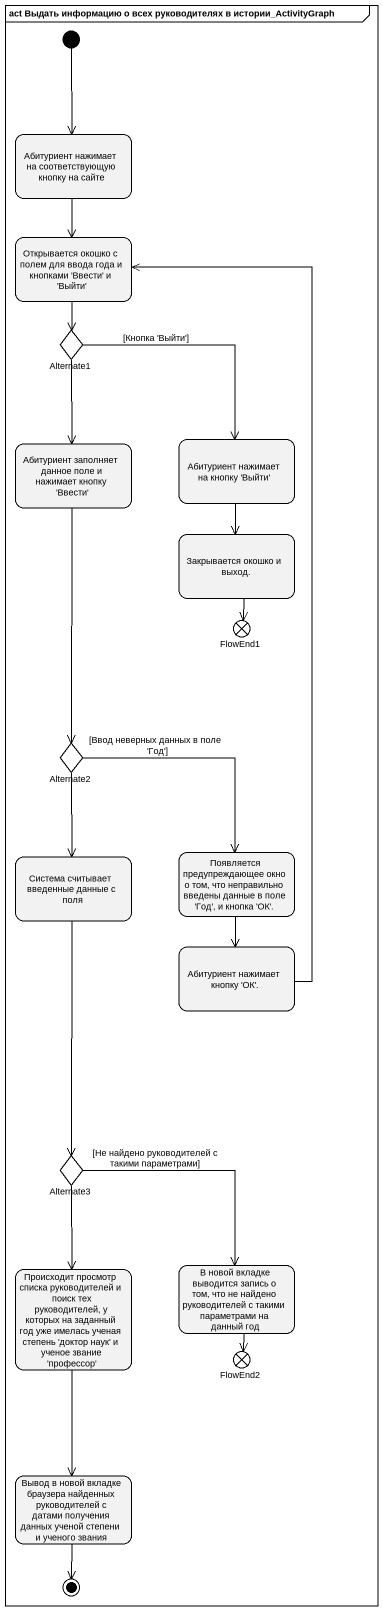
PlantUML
@startuml
mainframe act Выдать информацию о всех руководителях в истории_ActivityGraph
hide empty description
state "Абитуриент нажимает на соответствующую кнопку на сайте" as Абитуриент_нажимает_на
state "Открывается окошко с полем для ввода года и кнопками 'Ввести' и 'Выйти'" as Открывается_окошко_с_полем
state Alternate1 <<choice>>
state "Абитуриент заполняет данное поле и нажимает кнопку 'Ввести'" as Абитуриент_заполняет_данное
state "Абитуриент нажимает на кнопку 'Выйти'" as Абитуриент_нажимает_на_2
state "Закрывается окошко и выход." as Закрывается_окошко_и_выход
state FlowEnd1 <<end>>
state Alternate2 <<choice>>
state "Появляется предупреждающее окно о том, что неправильно введены данные в поле 'Год', и кнопка 'ОК'." as Появляется_предупреждающее
state "Система считывает введенные данные с поля" as Система_считывает_введенные
state "Абитуриент нажимает кнопку 'ОК'." as Абитуриент_нажимает_кнопку
state Alternate3 <<choice>>
state "Происходит просмотр списка руководителей и поиск тех руководителей, у которых на заданный год уже имелась ученая степень 'доктор наук' и ученое звание 'профессор'" as Происходит_просмотр_списка
state "В новой вкладке выводится запись о том, что не найдено руководителей с такими параметрами на данный год" as В_новой_вкладке_выводится
state FlowEnd2 <<end>>
state "Вывод в новой вкладке браузера найденных руководителей с датами получения данных ученой степени и ученого звания" as Вывод_в_новой_вкладке
[*] --> Абитуриент_нажимает_на
Абитуриент_нажимает_на --> Открывается_окошко_с_полем
Открывается_окошко_с_полем --> Alternate1
Alternate1 --> Абитуриент_заполняет_данное
Alternate1 --> Абитуриент_нажимает_на_2 : [Кнопка 'Выйти']
Абитуриент_заполняет_данное --> Alternate2
Абитуриент_нажимает_на_2 --> Закрывается_окошко_и_выход
Закрывается_окошко_и_выход --> FlowEnd1
Alternate2 --> Появляется_предупреждающее : [Ввод неверных данных в поле 'Год']
Alternate2 --> Система_считывает_введенные
Появляется_предупреждающее --> Абитуриент_нажимает_кнопку
Система_считывает_введенные --> Alternate3
Абитуриент_нажимает_кнопку -up-> Открывается_окошко_с_полем
Alternate3 --> Происходит_просмотр_списка
Alternate3 --> В_новой_вкладке_выводится : [Не найдено руководителей с такими параметрами]
Происходит_просмотр_списка --> Вывод_в_новой_вкладке
В_новой_вкладке_выводится --> FlowEnd2
Вывод_в_новой_вкладке --> [*]
@enduml
